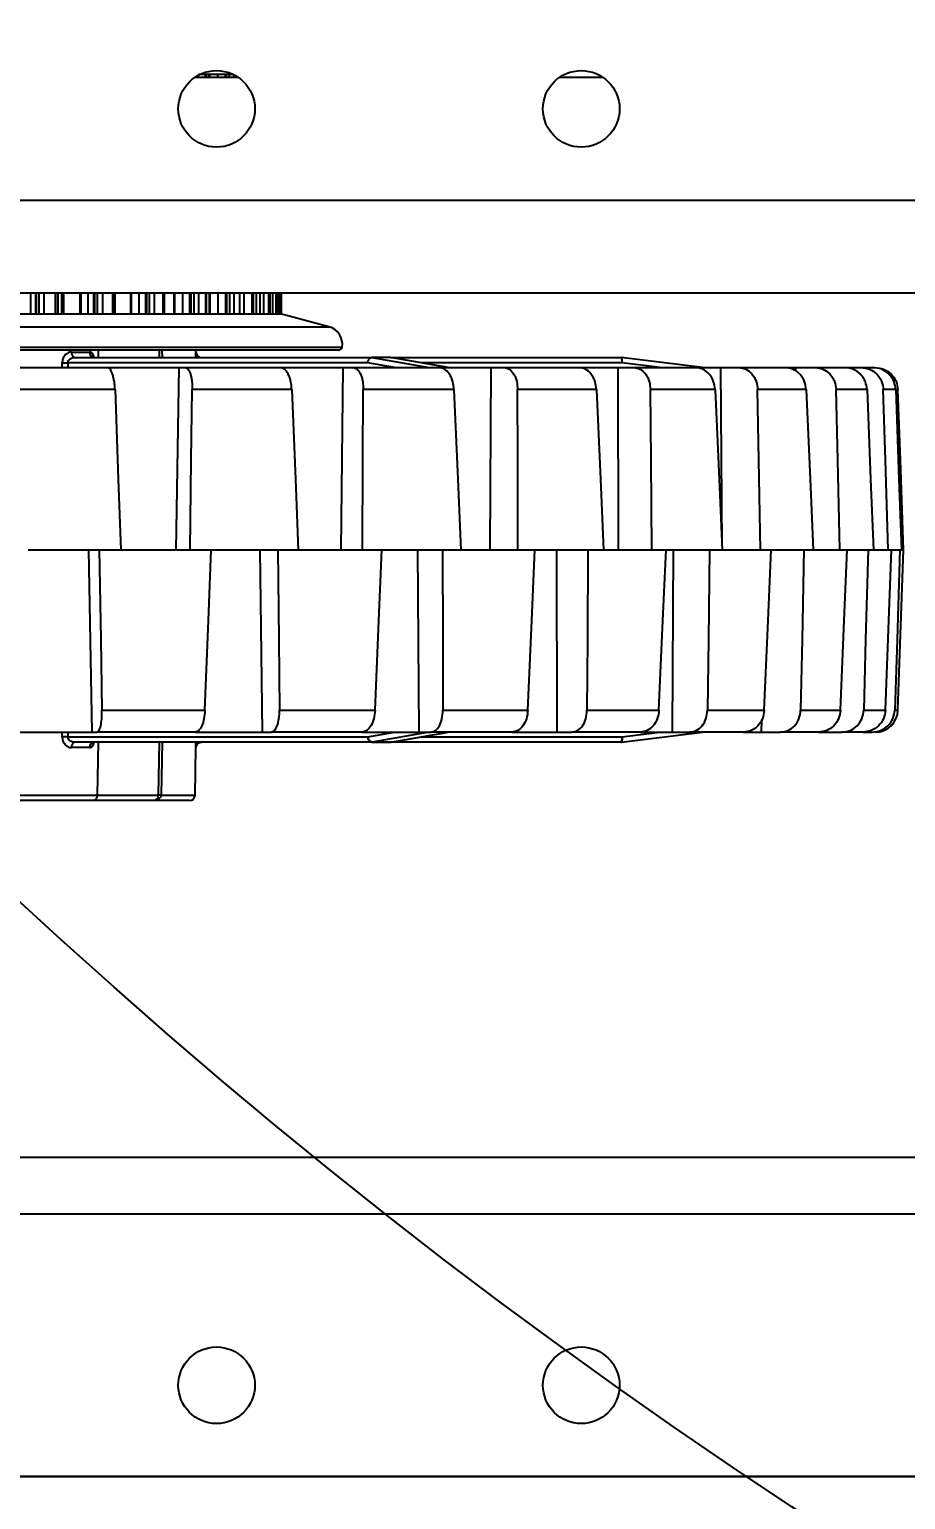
# Model space of a CAD drawing. Header units: inches. Extents: x 0 to 11, y 0 to 8.4.
# Drawn here: x 3.2184 to 3.4186, y 4.5907 to 4.9266 of the extents above; entities that cross this region are included whole.
import ezdxf

# ---------------------------------------------------------------- set-up
doc = ezdxf.new("R2010")
doc.units = ezdxf.units.IN
doc.header["$MEASUREMENT"] = 0
doc.header["$PDSIZE"] = -1
doc.layers.add('DIM', color=3, linetype='Continuous')
doc.layers.add('OBJ', color=50, linetype='Continuous')
doc.dimstyles.get("Standard").update_dxf_attribs({"dimtxt": 0.18, "dimasz": 0.18, "dimexe": 0.18, "dimexo": 0.0625, "dimgap": 0.09, "dimtad": 0, "dimtih": 1, "dimtoh": 1, "dimdec": 4, "dimzin": 0, "dimdsep": 46, "dimtxsty": 'Standard', "dimcen": 0.09, "dimadec": 0, "dimazin": 0, "dimtfac": 1, "dimtdec": 4, "dimtofl": 0, "dimtmove": 0, "dimatfit": 3, "dimfxl": 1, "dimtolj": 1, "dimtzin": 0, "dimarcsym": 0})

# ---------------------------------------------------------------- blocks, each defined once
blk = doc.blocks.new('*D1')
at = {"layer": 'Defpoints', "color": 0, "transparency": 16777216}
for p in [(4.136179561686825, 5.72097752809008), (2.244837081006795, 4.595977528090006), (4.136179561686827, 4.595977528090006)]:
    blk.add_point(p, dxfattribs=at)
at = {"layer": 'DIM', "color": 0, "lineweight": -2, "transparency": 16777216}
for p, q in [((4.086179561686826, 5.72097752809008), (2.119837081006794, 5.72097752809008)), ((2.244837081006794, 5.59097752809008), (2.244837081006794, 5.280977528090042)), ((2.244837081006795, 4.725977528090006), (2.244837081006794, 5.035977528090043)), ((4.086179561686827, 4.595977528090006), (2.119837081006795, 4.595977528090006))]:
    blk.add_line(p, q, dxfattribs=at)
at = {"layer": 'DIM', "color": 0, "transparency": 16777216}
for points in [[(2.223170414340128, 5.59097752809008), (2.266503747673461, 5.59097752809008), (2.244837081006794, 5.72097752809008)], [(2.223170414340128, 4.725977528090006), (2.266503747673461, 4.725977528090006), (2.244837081006795, 4.595977528090006)]]:
    blk.add_solid(points, dxfattribs=at)
at = {"layer": 'DIM', "color": 0, "transparency": 16777216, "insert": (2.244837081006795, 5.158477528090041), "char_height": 0.125, "attachment_point": 5}
blk.add_mtext('\\A1;13.50', dxfattribs=at)
blk = doc.blocks.new('*D2')
at = {"layer": 'Defpoints', "color": 0, "transparency": 16777216}
for p in [(4.136179561686824, 5.720977528090078), (2.789929775281043, 4.595977528089665), (2.789929775281043, 4.282515702229787)]:
    blk.add_point(p, dxfattribs=at)
at = {"layer": 'DIM', "color": 0, "lineweight": -2, "transparency": 16777216}
for p, q in [((4.136179561686824, 5.670977528090078), (4.136179561686824, 4.157515702229787)), ((2.789929775281043, 4.545977528089665), (2.789929775281043, 4.157515702229787)), ((2.919929775281043, 4.282515702229787), (3.1947213351506, 4.282515702229787)), ((4.006179561686824, 4.282515702229787), (3.731388001817267, 4.282515702229787))]:
    blk.add_line(p, q, dxfattribs=at)
at = {"layer": 'DIM', "color": 0, "transparency": 16777216}
for points in [[(2.919929775281043, 4.304182368896454), (2.919929775281043, 4.260849035563121), (2.789929775281043, 4.282515702229787)], [(4.006179561686824, 4.304182368896454), (4.006179561686824, 4.260849035563121), (4.136179561686824, 4.282515702229787)]]:
    blk.add_solid(points, dxfattribs=at)
at = {"layer": 'DIM', "color": 0, "transparency": 16777216, "insert": (3.463054668483934, 4.282515702229787), "char_height": 0.125, "attachment_point": 5}
blk.add_mtext('\\A1;16.15', dxfattribs=at)

msp = doc.modelspace()

# ---------------------------------------------------------------- linework, layer by layer
at = {"color": 7, "linetype": 'Continuous', "lineweight": 25}
for p, q in [((3.256222792145059, 4.915687993968572), (3.266136758417027, 4.915687993968575)), ((3.258666893934524, 4.916331694756655), (3.257019012579651, 4.916331694756655)), ((3.257019012579651, 4.915687993968572), (3.257019012579651, 4.916174966218297)), ((3.258872201262438, 4.916331694756655), (3.258666893934524, 4.916331694756655)), ((3.258666893934524, 4.915687993968573), (3.258666893934524, 4.916331694756655)), ((3.264641497047081, 4.916331694756656), (3.258872201262438, 4.916331694756655)), ((3.25887220897498, 4.915687993968573), (3.25887220897498, 4.916331694756655)), ((3.259451093989131, 4.915687993968573), (3.259451093989131, 4.916331694756656)), ((3.259635892325846, 4.915687993968573), (3.259635892325846, 4.916331694756656)), ((3.261445231270246, 4.915687993968574), (3.261445231270246, 4.916331694756656)), ((3.263197315012474, 4.915687993968574), (3.263197315012474, 4.916331694756656)), ((3.263475930239552, 4.915687993968574), (3.263475930239552, 4.916331694756656)), ((3.264143680880391, 4.915687993968575), (3.264143680880391, 4.916331694756656)), ((3.265036531167616, 4.916331694756656), (3.264641497047081, 4.916331694756656)), ((3.265126184845043, 4.915687993968575), (3.265126184845043, 4.916287032014668)), ((3.339556125478346, 4.915687993968598), (3.349470091750406, 4.915687993968601)), ((2.967013108614333, 4.887644194756397), (3.959096441947739, 4.887644194756473)), ((3.169611570162881, 4.86647539554335), (3.778790180731377, 4.866475395543534)), ((3.218668908036048, 4.866475395543365), (3.218668908036048, 4.861665028089988)), ((3.219802607442735, 4.866475395543365), (3.219802607442735, 4.861665028089988)), ((3.219976659018429, 4.866475395543365), (3.219976659018429, 4.861665028089988)), ((3.22052647238442, 4.866475395543365), (3.22052647238442, 4.861665028089988)), ((3.221737530951051, 4.866475395543366), (3.221737530951051, 4.861665028089988)), ((3.224293961592998, 4.866475395543366), (3.224293961592998, 4.861665028089988)), ((3.224906210619967, 4.866475395543366), (3.224906210619967, 4.861665028089988)), ((3.224907834305892, 4.861665028089988), (3.224907834305892, 4.866475395543366)), ((3.225765945440732, 4.866475395543366), (3.225765945440731, 4.861665028089988)), ((3.226217188258321, 4.866475395543366), (3.226217188258321, 4.861665028089988)), ((3.229967459489458, 4.866475395543367), (3.229967459489458, 4.861665028089988)), ((3.230151009829757, 4.866475395543367), (3.230151009829757, 4.861665028089988)), ((3.231745334689037, 4.866475395543368), (3.231745334689037, 4.861665028089988)), ((3.23308211515051, 4.866475395543368), (3.23308211515051, 4.861665028089988)), ((3.233289891954656, 4.866475395543368), (3.233289891954656, 4.861665028089988)), ((3.233890044897415, 4.866475395543368), (3.233890044897415, 4.861665028089988)), ((3.235082767140801, 4.866475395543369), (3.235082767140801, 4.861665028089988)), ((3.237385444369386, 4.86647539554337), (3.237385444369386, 4.861665028089988)), ((3.237843230877507, 4.861665028089988), (3.237843230877507, 4.86647539554337)), ((3.237912825018644, 4.86647539554337), (3.237912825018644, 4.861665028089988)), ((3.241508734383769, 4.866475395543371), (3.241508734383769, 4.861665028089988)), ((3.24169690618215, 4.866475395543372), (3.24169690618215, 4.861665028089988)), ((3.243401520683212, 4.866475395543372), (3.243401520683212, 4.861665028089988)), ((3.244911520732927, 4.866475395543372), (3.244911520732927, 4.861665028089988)), ((3.245148381375061, 4.866475395543373), (3.245148381375061, 4.861665028089988)), ((3.245785467469569, 4.866475395543373), (3.245785467469569, 4.861665028089988)), ((3.246933209945707, 4.866475395543373), (3.246933209945707, 4.861665028089988)), ((3.248930695756703, 4.866475395543373), (3.248930695756703, 4.861665028089988)), ((3.249251515722007, 4.861665028089988), (3.249251515722007, 4.866475395543373)), ((3.251411670403617, 4.866475395543374), (3.251411670403617, 4.861665028089988)), ((3.251600260213052, 4.866475395543374), (3.251600260213052, 4.861665028089988)), ((3.253377086084732, 4.866475395543374), (3.253377086084732, 4.861665028089988)), ((3.255026574816778, 4.866475395543375), (3.255026574816778, 4.861665028089988)), ((3.255287228221555, 4.866475395543375), (3.255287228221555, 4.861665028089988)), ((3.255947016017214, 4.866475395543375), (3.255947016017214, 4.861665028089988)), ((3.257024140055774, 4.866475395543375), (3.257024140055774, 4.861665028089988)), ((3.25867181391691, 4.866475395543376), (3.25867181391691, 4.861665028089988)), ((3.258877070588456, 4.861665028089988), (3.258877070588456, 4.866475395543376)), ((3.259455052322431, 4.866475395543376), (3.259455052322431, 4.861665028089988)), ((3.25963984735821, 4.866475395543376), (3.25963984735821, 4.861665028089988)), ((3.261449193246652, 4.866475395543377), (3.261449193246652, 4.861665028089988)), ((3.263201323808452, 4.866475395543377), (3.263201323808452, 4.861665028089988)), ((3.263479947409527, 4.866475395543378), (3.263479947409527, 4.861665028089988)), ((3.264147698337249, 4.866475395543378), (3.264147698337249, 4.861665028089988)), ((3.265130142767104, 4.866475395543379), (3.265130142767104, 4.861665028089988)), ((3.26639119836702, 4.866475395543379), (3.26639119836702, 4.861665028089988)), ((3.266504876486888, 4.861665028089988), (3.266504876486888, 4.866475395543379)), ((3.267437524633731, 4.866475395543379), (3.267437524633731, 4.861665028089989)), ((3.269253157323844, 4.86647539554338), (3.269253157323844, 4.861665028089989)), ((3.269543527130379, 4.86647539554338), (3.269543527130379, 4.861665028089989)), ((3.270204324737864, 4.86647539554338), (3.270204324737864, 4.861665028089989)), ((3.271070143373891, 4.86647539554338), (3.271070143373891, 4.861665028089989)), ((3.271916410814317, 4.86647539554338), (3.271916410814317, 4.861665028089989)), ((3.271964540838103, 4.861665028089989), (3.271964540838103, 4.866475395543381)), ((3.273046887402571, 4.866475395543381), (3.273046887402571, 4.861665028089989)), ((3.273342517032912, 4.866475395543381), (3.273342517032912, 4.861665028089989)), ((3.273981600193544, 4.866475395543381), (3.273981600193544, 4.861665028089989)), ((3.274711452078136, 4.866475395543381), (3.274711452078135, 4.861665028089989)), ((3.275124027142868, 4.866475395543381), (3.275124027142868, 4.861665028089989)), ((3.275134103762318, 4.861665028089989), (3.275134103762318, 4.866475395543381)), ((3.275395146612367, 4.866475395543381), (3.275395146612367, 4.861665028089989)), ((3.275972728060466, 4.866475395543381), (3.275972728060466, 4.861665028089989)), ((3.275973410519901, 4.861665028089989), (3.275973410519902, 4.866475395543381)), ((3.210507289525759, 4.861665028089988), (3.221036821964797, 4.861665028089988)), ((3.221036821964797, 4.861665028089988), (3.221737530951051, 4.861665028089988)), ((3.221737530951051, 4.861665028089988), (3.224293961592998, 4.861665028089988)), ((3.224293961592998, 4.861665028089988), (3.224778514344643, 4.861665028089988)), ((3.224778514344643, 4.861665028089988), (3.234414836849782, 4.861665028089988)), ((3.234414836849782, 4.861665028089988), (3.235082767140801, 4.861665028089988)), ((3.235082767140801, 4.861665028089988), (3.237385444369386, 4.861665028089988)), ((3.237385444369386, 4.861665028089988), (3.237785125758883, 4.861665028089988)), ((3.237785125758883, 4.861665028089988), (3.246312978808901, 4.861665028089988)), ((3.246312978808901, 4.861665028089988), (3.246933209945707, 4.861665028089988)), ((3.246933209945707, 4.861665028089988), (3.248930695756703, 4.861665028089988)), ((3.248930695756703, 4.861665028089988), (3.249236577562264, 4.861665028089988)), ((3.249236577562264, 4.861665028089988), (3.256465463011878, 4.861665028089988)), ((3.256465463011878, 4.861665028089988), (3.257024140055774, 4.861665028089988)), ((3.257024140055774, 4.861665028089988), (3.25867181391691, 4.861665028089988)), ((3.25867181391691, 4.861665028089988), (3.258877063244453, 4.861665028089988)), ((3.258877063244453, 4.861665028089988), (3.264645499738091, 4.861665028089988)), ((3.264645499738091, 4.861665028089988), (3.265130142767104, 4.861665028089988)), ((3.265130142767104, 4.861665028089988), (3.26639119836702, 4.861665028089988)), ((3.26639119836702, 4.861665028089988), (3.266504876486888, 4.861665028089988)), ((3.266491230285733, 4.861665028089988), (3.270670360484182, 4.861665028089989)), ((3.270670360484182, 4.861665028089989), (3.271070143373891, 4.861665028089989)), ((3.271070143373891, 4.861665028089989), (3.271916410814317, 4.861665028089989)), ((3.271908990776433, 4.861665028089989), (3.274405459816864, 4.861665028089989)), ((3.271916410814317, 4.861665028089989), (3.271964540838103, 4.861665028089989)), ((3.274405459816864, 4.861665028089989), (3.274711452078135, 4.861665028089989)), ((3.274711452078135, 4.861665028089989), (3.275124027142868, 4.861665028089989)), ((3.275124027142868, 4.861665028089989), (3.275134103762318, 4.861665028089989)), ((3.275134103762318, 4.861665028089989), (3.275767361789113, 4.861665028089989)), ((3.275767361789113, 4.861665028089989), (3.275972728060466, 4.861665028089989)), ((3.286840623114473, 4.858699393198189), (3.275772723021577, 4.861665028089989)), ((3.134347198675415, 4.858699393198189), (3.286840623114473, 4.858699393198189)), ((3.28905634815231, 4.853331694756656), (3.047277139554158, 4.853331694756656)), ((3.133481074018766, 4.854037609548657), (3.289879882583752, 4.854037609548657)), ((3.228045778354868, 4.852893212581946), (3.232189944551004, 4.852893212581946)), ((3.228671282523467, 4.851665028089992), (3.296679318181734, 4.851665028089992)), ((3.234213730070854, 4.851665028089992), (3.234184638295973, 4.853331694756656)), ((3.248128614957441, 4.851665028089992), (3.248099523182561, 4.853331694756656)), ((3.248695931495636, 4.853331694756656), (3.248724593567199, 4.851665028089992)), ((3.256456277156327, 4.852892480903177), (3.256448610649997, 4.853331694756656)), ((3.29667920495831, 4.851665028089992), (3.309788704843807, 4.849373361423325)), ((3.296679318181734, 4.851665028089992), (3.29667920495831, 4.851665028089992)), ((3.300945883018857, 4.851665028089992), (3.296679318181734, 4.851665028089992)), ((3.300945996242281, 4.851665028089992), (3.300945883018857, 4.851665028089992)), ((3.314055496127776, 4.849373361423325), (3.300945996242281, 4.851665028089992)), ((3.300945996242281, 4.851665028089992), (3.30105475748702, 4.851632685332875)), ((3.300945996242276, 4.851665028089993), (3.353640389557905, 4.851665028089993)), ((3.314109392501764, 4.849373896935333), (3.301009728640818, 4.851663844170306)), ((3.353640389557905, 4.851665028089993), (3.353640425809192, 4.851665028089993)), ((3.372185599480955, 4.849373554303028), (3.353644569467597, 4.851665028089993)), ((3.213214036979421, 4.849373361423325), (3.236205052690011, 4.849373361423325)), ((3.225885693634537, 4.849373361423324), (3.225889852615871, 4.85043653176356)), ((3.227200619967568, 4.8504366876808), (3.22719543807138, 4.849373361423324)), ((3.295722077102572, 4.850436687680799), (3.227200619967568, 4.8504366876808)), ((3.236205052690011, 4.849373361423325), (3.252554497215249, 4.849373361423325)), ((3.252554497215249, 4.849373361423325), (3.251864617461473, 4.807706694756658)), ((3.252554497215249, 4.849373361423325), (3.254085842905523, 4.849373361423325)), ((3.254085842905523, 4.849373361423325), (3.275773338163455, 4.849373361423325)), ((3.275773338163455, 4.849373361423325), (3.290041559628233, 4.849373361423325)), ((3.290041559628233, 4.849373361423325), (3.289601831504641, 4.807706694756658)), ((3.290041559628233, 4.849373361423325), (3.292347040484083, 4.849373361423325)), ((3.292347040484083, 4.849373361423325), (3.312072051720346, 4.849373361423325)), ((3.301804844571925, 4.849373361423325), (3.295722077102572, 4.850436687680799)), ((3.353860691807054, 4.8504366876808), (3.308029688433687, 4.8504366876808)), ((3.312072051720346, 4.849373361423325), (3.323825517435526, 4.849373361423325)), ((3.323825517435526, 4.849373361423325), (3.323649301858642, 4.807706694756659)), ((3.323825517435526, 4.849373361423325), (3.326835082587777, 4.849373361423325)), ((3.326835082587777, 4.849373361423325), (3.343998275317295, 4.849373361423325)), ((3.343998275317295, 4.849373361423325), (3.352879862174661, 4.849373361423325)), ((3.352879862174661, 4.849373361423325), (3.352972513365618, 4.807706694756659)), ((3.352879862174661, 4.849373361423325), (3.356502067509076, 4.849373361423325)), ((3.362464396621831, 4.849373361423325), (3.353860691807054, 4.8504366876808)), ((3.356502067509076, 4.849373361423325), (3.370581946805757, 4.849373361423325)), ((3.370581946805756, 4.849373361423325), (3.376321792282948, 4.849373361423325)), ((3.376321792282948, 4.849373361423325), (3.376671985044737, 4.808695214764731)), ((3.376321792282948, 4.849373361423325), (3.380446578923364, 4.849373361423325)), ((3.380446578923364, 4.849373361423325), (3.391015334779541, 4.849373361423325)), ((3.39101533477954, 4.849373361423325), (3.393439036576235, 4.849373361423325)), ((3.393439036576235, 4.849373361423325), (3.393450905310286, 4.848567747296896)), ((3.393439036576235, 4.849373361423325), (3.397941074967826, 4.849373361423325)), ((3.397941074967826, 4.849373361423325), (3.404677581084858, 4.849373361423325)), ((3.404677581084858, 4.849373361423326), (3.408453994232794, 4.849373361423326)), ((3.408453994232794, 4.849373361423326), (3.411153565281151, 4.849373361423326)), ((3.411153565281151, 4.849373361423326), (3.411665906986194, 4.849373361423326)), ((3.237979354364608, 4.844346796301982), (3.213849324068818, 4.844346796301982)), ((3.278372345288671, 4.844346796301982), (3.255610414097757, 4.844346796301982)), ((3.315416794779845, 4.844346796301982), (3.294714572454948, 4.844346796301982)), ((3.347987125985735, 4.844346796301982), (3.329973639076368, 4.844346796301982)), ((3.375093705874031, 4.844346796301982), (3.360316285064673, 4.844346796301982)), ((3.395912914731423, 4.844346796301983), (3.384820564475628, 4.844346796301983)), ((3.409812171431803, 4.844346796301983), (3.402741927179094, 4.844346796301983)), ((3.416369154093696, 4.844346796301984), (3.413535841637975, 4.844346796301984)), ((3.21814640959238, 4.807706694756694), (3.234356477083274, 4.807706694756658)), ((3.232774779498259, 4.766040028089992), (3.231967231790167, 4.807706694756658)), ((3.234356477083274, 4.807706694756658), (3.239305293345382, 4.807706694756658)), ((3.239305293345382, 4.807706694756658), (3.255115994640548, 4.807706694756658)), ((3.255115994640548, 4.807706694756658), (3.259922769782108, 4.8077066947567)), ((3.259922769782108, 4.8077066947567), (3.275213775897926, 4.807706694756658)), ((3.271691973174424, 4.766040028089992), (3.27112501177645, 4.807706694756658)), ((3.275213775897926, 4.807706694756658), (3.279841927457722, 4.807706694756612)), ((3.279841927457722, 4.807706694756612), (3.294496864604689, 4.807706694756658)), ((3.294496864604689, 4.807706694756658), (3.298911169554774, 4.807706694756658)), ((3.298911169554774, 4.807706694756658), (3.312818504812312, 4.807706694756658)), ((3.307463605143958, 4.766040028089992), (3.307154456891284, 4.807706694756658)), ((3.312818504812312, 4.807706694756658), (3.316985367626609, 4.807706694756623)), ((3.316985367626609, 4.807706694756623), (3.330039257775924, 4.807706694756658)), ((3.330039257775924, 4.807706694756658), (3.333926966112374, 4.807706694756687)), ((3.333926966112374, 4.807706694756687), (3.34602806316728, 4.807706694756659)), ((3.339002772470786, 4.766040028089992), (3.338960830676633, 4.807706694756659)), ((3.34602806316728, 4.807706694756659), (3.349607029218, 4.807706694756612)), ((3.349607029218, 4.807706694756612), (3.360663236523063, 4.807706694756659)), ((3.360663236523063, 4.807706694756659), (3.363906222195349, 4.807706694756694)), ((3.363906222195349, 4.807706694756694), (3.373833395337061, 4.807706694756659)), ((3.365351173515272, 4.766040028089992), (3.365577712559832, 4.807706694756659)), ((3.373833395337061, 4.807706694756659), (3.376715719551794, 4.807706694756659)), ((3.376715719551794, 4.807706694756659), (3.385438306748354, 4.807706694756659)), ((3.385438306748354, 4.807706694756659), (3.387938033277854, 4.807706694756685)), ((3.387938033277854, 4.807706694756685), (3.395389650373852, 4.807706694756659)), ((3.395389650373852, 4.807706694756659), (3.397487754789864, 4.807706694756659)), ((3.397487754789864, 4.807706694756659), (3.403611690479793, 4.807706694756659)), ((3.403611690479793, 4.807706694756659), (3.405292204940832, 4.807706694756701)), ((3.405292204940832, 4.807706694756701), (3.410041852376354, 4.807706694756659)), ((3.410041852376354, 4.807706694756659), (3.411291987152655, 4.807706694756659)), ((3.411291987152655, 4.807706694756659), (3.414631198648876, 4.807706694756659)), ((3.414631198648876, 4.807706694756659), (3.415441439459935, 4.807706694756701)), ((3.415441439459935, 4.807706694756701), (3.417344801601093, 4.807706694756659)), ((3.416887243313025, 4.771066593211335), (3.418166743853244, 4.807706694756659)), ((3.417344801601093, 4.807706694756659), (3.417708982025103, 4.807706694756659)), ((3.417708982025103, 4.807706694756659), (3.418166743853244, 4.807706694756659)), ((3.234984129408037, 4.771066593211335), (3.258519669988874, 4.771066593211335)), ((3.275571199656972, 4.771066593211335), (3.297386289417572, 4.771066593211335)), ((3.312894839865586, 4.771066593211335), (3.332326638342543, 4.771066593211335)), ((3.345820990112817, 4.771066593211335), (3.362279071942372, 4.771066593211335)), ((3.373349205984836, 4.771066593211335), (3.38633350067879, 4.771066593211335)), ((3.394643056572322, 4.771066593211335), (3.40375904290677, 4.771066593211335)), ((3.409055539000383, 4.771066593211335), (3.414026232343463, 4.771066593211335)), ((3.41614873728351, 4.771066593211335), (3.416887243313025, 4.771066593211335)), ((3.385708225444613, 4.766040028089992), (3.38574135358549, 4.768867800434117)), ((3.215567629842712, 4.766040028089992), (3.232774779498259, 4.766040028089992)), ((3.225889852615871, 4.764976857749758), (3.225885673697243, 4.766040028089991)), ((3.227195453780634, 4.766040028089991), (3.227200619967567, 4.764976701832518)), ((3.227200619967567, 4.764976701832518), (3.295722077102572, 4.764976701832518)), ((3.232774779498259, 4.766040028089992), (3.233900075113346, 4.766040028089992)), ((3.256324662924396, 4.766040028089992), (3.233900075113346, 4.766040028089992)), ((3.256324662924396, 4.766040028089992), (3.271691973174424, 4.766040028089992)), ((3.271691973174424, 4.766040028089992), (3.27361771447453, 4.766040028089992)), ((3.294403062245163, 4.766040028089992), (3.27361771447453, 4.766040028089992)), ((3.294403062245163, 4.766040028089992), (3.307463605143958, 4.766040028089992)), ((3.295722077102572, 4.764976701832518), (3.301804844571921, 4.766040028089991)), ((3.309788704843807, 4.766040028089992), (3.296730311147129, 4.763757295276668)), ((3.300997102431099, 4.763757295276668), (3.314055496127776, 4.766040028089992)), ((3.30110977011814, 4.763767033555443), (3.314110356327082, 4.766039661063919)), ((3.307463605143958, 4.766040028089992), (3.310131279454151, 4.766040028089992)), ((3.308029688433704, 4.764976701832519), (3.353860691807054, 4.764976701832519)), ((3.328645834910249, 4.766040028089992), (3.310131279454151, 4.766040028089992)), ((3.328645834910249, 4.766040028089992), (3.339002772470786, 4.766040028089992)), ((3.339002772470786, 4.766040028089992), (3.34233132385706, 4.766040028089992)), ((3.358012531599908, 4.766040028089992), (3.34233132385706, 4.766040028089992)), ((3.353720939044074, 4.763757799889392), (3.372187160130848, 4.766040028089991)), ((3.353860691807054, 4.764976701832519), (3.362464396621805, 4.766040028089991)), ((3.358012531599908, 4.766040028089992), (3.365351173515272, 4.766040028089992)), ((3.365351173515272, 4.766040028089992), (3.369239465628084, 4.766040028089992)), ((3.381610860095488, 4.766040028089992), (3.369239465628084, 4.766040028089992)), ((3.381610860095489, 4.766040028089992), (3.385708225444613, 4.766040028089992)), ((3.385708225444613, 4.766040028089992), (3.390038114495685, 4.766040028089992)), ((3.398723797126982, 4.766040028089992), (3.390038114495685, 4.766040028089992)), ((3.398723797126982, 4.766040028089992), (3.399455389537101, 4.766040028089992)), ((3.399455389537101, 4.766040028089992), (3.404095314038647, 4.766040028089992)), ((3.408831374762251, 4.766040028089992), (3.404095314038647, 4.766040028089992)), ((3.408831374762252, 4.766040028089992), (3.410983943362142, 4.766040028089992)), ((3.232189944551004, 4.762520176931372), (3.228045778354868, 4.762520176931372)), ((3.296627730879998, 4.763748361423326), (3.228671282523467, 4.763748361423326)), ((3.234002433911861, 4.751643212581945), (3.234213730070854, 4.763748361423326)), ((3.247917318798449, 4.751643212581946), (3.248128614957441, 4.763748361423326)), ((3.248724584709355, 4.763748361423326), (3.248516418381778, 4.751643212581946)), ((3.256266406265885, 4.751643212581946), (3.256456276981215, 4.76252089857803)), ((3.300894522163969, 4.763748361423326), (3.296627730879998, 4.763748361423326)), ((3.296730311147129, 4.763757295276668), (3.300997102431099, 4.763757295276668)), ((3.353567618854522, 4.763748361423326), (3.300894522163969, 4.763748361423326)), ((3.30110977011814, 4.763767033555443), (3.300997102431099, 4.763757295276668)), ((3.232752624292916, 4.750415028089993), (3.21374292274488, 4.750415028089993)), ((3.214282739104988, 4.751643212581945), (3.234002433911861, 4.751643212581945)), ((3.246667509179503, 4.750415028089993), (3.232752624292916, 4.750415028089993)), ((3.234002433911861, 4.751643212581945), (3.247917318798448, 4.751643212581946)), ((3.255016596646939, 4.750415028089993), (3.246667509179503, 4.750415028089993)), ((3.248516418381778, 4.751643212581946), (3.256266406265884, 4.751643212581946)), ((2.967013108614367, 4.668894194756669), (5.305346441947762, 4.668894194756674)), ((2.967013108614369, 4.655977528090003), (5.305346441947762, 4.655977528090007)), ((2.967013108614378, 4.595977528090002), (5.305346441947762, 4.595977528090007))]:
    msp.add_line(p, q, dxfattribs=at)
at = {"color": 7, "linetype": 'Continuous', "lineweight": 25, "flags": 128}
for points in [[(3.237979354364608, 4.844346796301982), (3.238722037557157, 4.823828357316689), (3.239305293345382, 4.807706694756658)], [(3.255115994640548, 4.807706694756658), (3.255393027887739, 4.82822516937888), (3.255610414097757, 4.844346796301982)], [(3.278372345288671, 4.844346796301982), (3.279195548474918, 4.823828357316663), (3.279841927457722, 4.807706694756612)], [(3.294496864604689, 4.807706694756658), (3.294619019147393, 4.828225169378912), (3.294714572454948, 4.844346796301982)], [(3.315416794779845, 4.844346796301982), (3.316295505347533, 4.823828357316668), (3.316985367626609, 4.807706694756623)], [(3.330039257775924, 4.807706694756658), (3.330002822010173, 4.828225169378966), (3.329973639076368, 4.844346796301982)], [(3.347987125985735, 4.844346796301982), (3.348894644758916, 4.823828357316663), (3.349607029218, 4.807706694756612)], [(3.360663236523063, 4.807706694756659), (3.360469317531161, 4.828225169378961), (3.360316285064673, 4.844346796301982)], [(3.375093705874031, 4.844346796301982), (3.376002458354008, 4.823828357316689), (3.376715719551794, 4.807706694756659)], [(3.385438306748354, 4.807706694756659), (3.385092796660744, 4.828225169378926), (3.384820564475628, 4.844346796301983)], [(3.395912914731423, 4.844346796301983), (3.396795288933943, 4.82382835731669), (3.397487754789864, 4.807706694756659)], [(3.403611690479793, 4.807706694756659), (3.40312508744565, 4.828225169378914), (3.402741927179094, 4.844346796301983)], [(3.409812171431803, 4.844346796301983), (3.410641356863225, 4.82382835731669), (3.411291987152655, 4.807706694756659)], [(3.414631198648876, 4.807706694756659), (3.414018287855159, 4.828225169378929), (3.413535841637975, 4.844346796301984)], [(3.416369154093696, 4.844346796301984), (3.417119956374274, 4.82382835731669), (3.417708982025103, 4.807706694756659)], [(3.418162009076025, 4.807706694756659), (3.417441413507055, 4.828225169378895), (3.416874340223421, 4.844346796301984)], [(3.234356477083274, 4.807706694756658), (3.234708078877602, 4.787188219998048), (3.234984129408037, 4.771066593211335)], [(3.258519669988874, 4.771066593211335), (3.259305603900751, 4.791585032331088), (3.259922769782108, 4.8077066947567)], [(3.275213775897926, 4.807706694756658), (3.275414132208915, 4.787188219998048), (3.275571199656972, 4.771066593211335)], [(3.297386289417572, 4.771066593211335), (3.298240496819294, 4.791585032331041), (3.298911169554774, 4.807706694756658)], [(3.312818504812312, 4.807706694756658), (3.312861527914837, 4.787188219998049), (3.312894839865586, 4.771066593211335)], [(3.332326638342543, 4.771066593211335), (3.333223164574458, 4.791585032331009), (3.333926966112374, 4.807706694756687)], [(3.34602806316728, 4.807706694756659), (3.345912445826142, 4.78718821999805), (3.345820990112817, 4.771066593211335)], [(3.362279071942372, 4.771066593211335), (3.363190676508592, 4.791585032331065), (3.363906222195349, 4.807706694756694)], [(3.373833395337061, 4.807706694756659), (3.373562650526666, 4.787188219998049), (3.373349205984836, 4.771066593211335)], [(3.38633350067879, 4.771066593211335), (3.387232484935864, 4.791585032331104), (3.387938033277854, 4.807706694756685)], [(3.395389650373852, 4.807706694756659), (3.394972004538261, 4.787188219998049), (3.394643056572322, 4.771066593211335)], [(3.40375904290677, 4.771066593211335), (3.404618091672954, 4.791585032331131), (3.405292204940832, 4.807706694756701)], [(3.410041852376354, 4.807706694756659), (3.409489995472941, 4.787188219998049), (3.409055539000383, 4.771066593211335)], [(3.414026232343463, 4.771066593211335), (3.414819243856695, 4.791585032331124), (3.415441439459935, 4.807706694756701)], [(3.417344801601093, 4.807706694756659), (3.416675501522615, 4.78718821999805), (3.41614873728351, 4.771066593211335)], [(3.257303814390042, 4.763681868426262), (3.257464884314562, 4.763724872132111), (3.257706071924927, 4.763748361423326)]]:
    msp.add_lwpolyline(points, dxfattribs=at)
at = {"color": 7, "linetype": 'Continuous', "lineweight": 25}
for centre in [(3.261179775281045, 4.908477528089758), (3.344513108614378, 4.908477528089815), (3.261179775281153, 4.616810861423336), (3.344513108614487, 4.616810861423336)]:
    msp.add_circle(centre, 0.008750000000000036, dxfattribs=at)
for centre, radius, start, end in [((3.285762210426546, 4.854674702255318), 0.004166666666667549, 351.2048461803316, 75.00000000000456), ((3.229128331164472, 4.852671173456508), 0.001105089118038025, 168.408992211104, 245.5697408511196), ((3.233345351787265, 4.852817756763399), 0.001157868499510285, 176.2635084421706, 264.5993876053813), ((3.257706072018538, 4.852915027990197), 0.001249999900204028, 180.9999955048333, 269.999995709193), ((3.28905634815231, 4.85416502808999), 0.0008333333333335935, 270.0000000000008, 351.2048461802731), ((3.226539109940038, 4.90193971334337), 0.05150727373794774, 269.2777585188717, 270.7358722749585), ((3.411682082755634, 4.771248361423326), 0.005208333333333925, 270.0000000000008, 358.0000000000199), ((3.226539109940038, 4.713473676178399), 0.05150727372949741, 89.26412772492256, 90.72224148124765), ((3.29682777807582, 4.764843894836702), 0.001113648212129511, 173.1509496506218, 259.6516566224361), ((3.296943823605267, 4.764960351501617), 0.001221855904011531, 179.2332705421307, 259.9362167751074), ((3.3523375017674, 4.764690991004017), 0.001549754359382261, 322.5373224481074, 10.62375038613658), ((3.352438302996816, 4.76452232268601), 0.001493201371641348, 329.2026941746018, 17.71597338893783), ((3.229128331164469, 4.762742216056809), 0.00110508911803733, 114.4302591487574, 191.5910077888702), ((3.233345351787263, 4.762595632749921), 0.00115786849950758, 95.40061239450071, 183.7364915579704), ((3.257706072081838, 4.762498361496354), 0.001249999963961949, 111.708396430039, 179.0000033190001), ((3.296627568907991, 4.764343611580003), 0.000595250178714169, 270.0155906085248, 279.9392242298025), ((3.300894522163969, 4.764998361423325), 0.00124999999999999, 270.0000000000008, 279.9156612109775), ((3.30089436019196, 4.764343611580013), 0.0005952501787239566, 270.0155906086528, 279.9392242297665), ((3.353567618854522, 4.764998361423326), 0.001250000000000639, 270.0000000000008, 277.0454215554412), ((3.232752624292916, 4.751665028089993), 0.001249999999999795, 270.0000000000008, 358.9999999999761), ((3.246667509179503, 4.751665028089993), 0.001249999999999779, 269.9999999999804, 359.0000000000168), ((3.247792698085863, 4.703742459015285), 0.04790622050757809, 89.13439850871366, 89.85084287564605), ((3.255016596646939, 4.751665028089993), 0.001249999999999779, 270.0000000000416, 359.0000000000168)]:
    msp.add_arc(centre, radius, start, end, dxfattribs=at)
for points, knots in [([(3.228045778354868, 4.852893212581946), (3.227909491726549, 4.852883374160666), (3.227633908669679, 4.852863480043069), (3.227097919795136, 4.8526554665039), (3.226500051253912, 4.852193064257231), (3.225993669285145, 4.851383042478064), (3.225924465544125, 4.850752102545041), (3.225889852615871, 4.85043653176356)], [0, 0, 0, 0, 0.1241815449145801, 0.2511055572842861, 0.500365049406071, 0.7501026903482106, 1, 1, 1, 1]), ([(3.227200619967568, 4.8504366876808), (3.227207603268343, 4.850522699951243), (3.227222046094637, 4.850700590081032), (3.227371240283415, 4.851027549939796), (3.227603946941595, 4.851273767855206), (3.227897361970839, 4.851466449184901), (3.228217374448701, 4.851619746794433), (3.22849990557372, 4.851647931742196), (3.228671282523467, 4.851665028089992)], [0, 0, 0, 0, 0.1211369466749776, 0.2505348022480238, 0.499525252284692, 0.5873644681221971, 0.7497046783561501, 1, 1, 1, 1]), ([(3.23317809694002, 4.851606018076163), (3.233132800932778, 4.85179702551232), (3.233021869983943, 4.852264807054627), (3.232744404278098, 4.852655813784637), (3.232444862125551, 4.852864492099646), (3.232274520326547, 4.852883683787908), (3.232189944551004, 4.852893212581946)], [0, 0, 0, 0, 0.2560559015122405, 0.6270867089591499, 0.8148462034320629, 0.9999999999999999, 0.9999999999999999, 0.9999999999999999, 0.9999999999999999]), ([(3.256456262497661, 4.852893212581947), (3.256454729523677, 4.852883513407902), (3.256451629720992, 4.852863900859957), (3.256420306383327, 4.852653044801854), (3.25636104302831, 4.852280075858587), (3.256326399513727, 4.851834758644781), (3.25631319530161, 4.851665028089992)], [0, 0, 0, 0, 0.189914590247866, 0.3840233188823042, 0.7652233945109677, 1, 1, 1, 1]), ([(3.257269556574224, 4.851743723565049), (3.257130231368078, 4.851770197939596), (3.256946066169808, 4.851805192744715), (3.256728885660981, 4.85179748938071), (3.256638729204284, 4.851832858468053), (3.256585194715787, 4.851875607902611), (3.256539701800517, 4.851939012543347), (3.256488275016301, 4.852053394119039), (3.256447340057732, 4.852236698186048), (3.256424969673183, 4.852473237239067), (3.256427134189983, 4.852628164670472), (3.256428290094115, 4.852710899652324)], [0, 0, 0, 0, 0.380011411051723, 0.5023131046914715, 0.5476048156386001, 0.5861587223609537, 0.6222931715294908, 0.6603424798217523, 0.7518195265705829, 0.8674656464698332, 1, 1, 1, 1]), ([(3.295722077102572, 4.850436687680799), (3.295747137096241, 4.850611577992623), (3.295799225089843, 4.85097509306625), (3.296061342507246, 4.851385855395849), (3.29637359100442, 4.851624885345443), (3.296579965638125, 4.851651992891079), (3.29667920495831, 4.851665028089992)], [0, 0, 0, 0, 0.2706993823547479, 0.5626572728984006, 0.7896951086164917, 1, 1, 1, 1]), ([(3.353860691807054, 4.8504366876808), (3.353865129982347, 4.850611577992624), (3.353874354870804, 4.850975093066251), (3.353819350816047, 4.85138585539585), (3.353735930829101, 4.851624885345444), (3.353671438310844, 4.85165199289108), (3.353640425809192, 4.851665028089993)], [0, 0, 0, 0, 0.2706993823547478, 0.5626572728984385, 0.7896951086164719, 1, 1, 1, 1]), ([(3.237979354364608, 4.844346796301982), (3.23793863580887, 4.844947220105273), (3.237874202977309, 4.845897327619703), (3.237642015956569, 4.847082471665395), (3.23733363825108, 4.848156081672284), (3.236843083275532, 4.849150336913913), (3.236417717144417, 4.849299024257224), (3.236205052690011, 4.849373361423325)], [0, 0, 0, 0, 0.2258044893903693, 0.3573118537041039, 0.5009271414551695, 0.7504854067883108, 1, 1, 1, 1]), ([(3.254085842905523, 4.849373361423325), (3.254295059965657, 4.849298862676366), (3.254713353508961, 4.849149915239588), (3.255150431844995, 4.848163780931057), (3.255402142236386, 4.84711232349107), (3.255580561053983, 4.845935707769863), (3.25559871785868, 4.844969322049852), (3.255610414097757, 4.844346796301982)], [0, 0, 0, 0, 0.2498545218885814, 0.4995411617206807, 0.6366718535783353, 0.7659515021905962, 1, 1, 1, 1]), ([(3.278372345288671, 4.844346796301982), (3.278319821481456, 4.844947220105199), (3.278236708081135, 4.845897327619573), (3.277903975667579, 4.847082471665289), (3.277454864299608, 4.848156081672253), (3.276730732106301, 4.849150336913913), (3.276092450859816, 4.849299024257224), (3.275773338163454, 4.849373361423325)], [0, 0, 0, 0, 0.2258044893628374, 0.3573118536834678, 0.5009271414552667, 0.7504854067883888, 1, 1, 1, 1]), ([(3.292347040484083, 4.849373361423325), (3.292663113308214, 4.849298862676362), (3.293295046581068, 4.849149915239575), (3.293966995722471, 4.848163780929725), (3.294361634292939, 4.847112323486644), (3.294646799060256, 4.845935707764349), (3.294688019255477, 4.844969322046712), (3.294714572454948, 4.844346796301982)], [0, 0, 0, 0, 0.2498545218854727, 0.4995411617143798, 0.6366718544554077, 0.7659515033612727, 1, 1, 1, 1]), ([(3.315416794779845, 4.844346796301982), (3.315354061630384, 4.844947220105619), (3.315254793019844, 4.845897327620309), (3.314831625119328, 4.847082471665884), (3.314255426110635, 4.848156081672431), (3.313319719090031, 4.849150336913914), (3.312487916580865, 4.849299024257225), (3.312072051720346, 4.849373361423325)], [0, 0, 0, 0, 0.2258044895191187, 0.3573118538005718, 0.5009271414545797, 0.7504854067880092, 0.9999999999999999, 0.9999999999999999, 0.9999999999999999, 0.9999999999999999]), ([(3.326835082587777, 4.849373361423325), (3.327248407463071, 4.849298862676363), (3.328074779492732, 4.849149915239582), (3.328961182603776, 4.848163780930406), (3.329486758458999, 4.847112323488903), (3.329870004590154, 4.845935707767165), (3.329933035721625, 4.844969322048316), (3.329973639076368, 4.844346796301982)], [0, 0, 0, 0, 0.249854521887081, 0.4995411617176188, 0.6366718540076115, 0.7659515027635917, 1, 1, 1, 1]), ([(3.347987125985734, 4.844346796301982), (3.34791608960846, 4.844947220109094), (3.347803682013605, 4.845897327626411), (3.347302936367259, 4.847082471670807), (3.34661715723411, 4.848156081673903), (3.345498306372152, 4.849150336913928), (3.344498256498624, 4.849299024257229), (3.343998275317295, 4.849373361423325)], [0, 0, 0, 0, 0.2258044908156931, 0.3573118547719937, 0.5009271414486072, 0.7504854067850619, 1, 1, 1, 1]), ([(3.356502067509076, 4.849373361423325), (3.357000085768355, 4.849298862676364), (3.357995787658872, 4.849149915239582), (3.359069711829924, 4.848163780930475), (3.359710255613832, 4.847112323489132), (3.360179938368651, 4.845935707767449), (3.360262865267177, 4.844969322048478), (3.360316285064673, 4.844346796301982)], [0, 0, 0, 0, 0.2498545218872431, 0.4995411617179078, 0.6366718539624494, 0.7659515027033126, 1, 1, 1, 1]), ([(3.375093705874031, 4.844346796301982), (3.375016524673826, 4.844947220109215), (3.374894393543055, 4.845897327626624), (3.374331285055123, 4.847082471670978), (3.373556762848678, 4.848156081673954), (3.37228876386122, 4.849150336913929), (3.371150852632699, 4.849299024257229), (3.370581946805757, 4.849373361423325)], [0, 0, 0, 0, 0.2258044908608, 0.3573118548057995, 0.5009271414483935, 0.7504854067849379, 1, 1, 1, 1]), ([(3.380446578923364, 4.849373361423325), (3.38101415853383, 4.849298862676363), (3.38214893638711, 4.849149915239581), (3.383377750975943, 4.848163780930297), (3.38411380009001, 4.847112323488541), (3.384655648395382, 4.845935707766712), (3.384755951368998, 4.844969322048057), (3.384820564475627, 4.844346796301983)], [0, 0, 0, 0, 0.2498545218868082, 0.4995411617170701, 0.6366718540796162, 0.7659515028597009, 1, 1, 1, 1]), ([(3.395912914731423, 4.844346796301983), (3.395831933820056, 4.844947220109042), (3.395703790046038, 4.845897327626319), (3.39509542848313, 4.847082471670733), (3.394255696668601, 4.84815608167388), (3.39287707706307, 4.849150336913928), (3.391635879336426, 4.849299024257229), (3.391015334779541, 4.849373361423325)], [0, 0, 0, 0, 0.2258044907961488, 0.3573118547573635, 0.5009271414486987, 0.7504854067850895, 0.9999999999999999, 0.9999999999999999, 0.9999999999999999, 0.9999999999999999]), ([(3.397941074967826, 4.849373361423325), (3.398560970310223, 4.849298862676364), (3.399800344475419, 4.849149915239582), (3.401146712572222, 4.848163780930406), (3.401955902536317, 4.847112323488903), (3.402553452606007, 4.845935707767165), (3.402668083999756, 4.844969322048316), (3.402741927179094, 4.844346796301983)], [0, 0, 0, 0, 0.2498545218870742, 0.4995411617175849, 0.6366718540076752, 0.7659515027636892, 1, 1, 1, 1]), ([(3.409812171431803, 4.844346796301983), (3.409729851373243, 4.844947220109092), (3.40959958853966, 4.845897327626409), (3.408964458659902, 4.847082471670805), (3.408085032063632, 4.848156081673903), (3.406637680499256, 4.849150336913928), (3.405330909439335, 4.849299024257229), (3.404677581084858, 4.849373361423325)], [0, 0, 0, 0, 0.2258044908150338, 0.3573118547715002, 0.5009271414485991, 0.7504854067850373, 1, 1, 1, 1]), ([(3.408453994232794, 4.849373361423326), (3.409107370100825, 4.849298862676365), (3.410413682821083, 4.849149915239583), (3.411836695712563, 4.848163780930475), (3.412694439699126, 4.847112323489134), (3.413329535276604, 4.845935707767452), (3.413455012073578, 4.844969322048478), (3.413535841637974, 4.844346796301984)], [0, 0, 0, 0, 0.2498545218872387, 0.4995411617179245, 0.6366718539620239, 0.7659515027027253, 1, 1, 1, 1]), ([(3.416369154093696, 4.844346796301984), (3.416287996141289, 4.844947220109041), (3.416159572218447, 4.845897327626318), (3.415516972121903, 4.847082471670731), (3.414624571675964, 4.84815608167388), (3.41315246519757, 4.849150336913928), (3.411819826381769, 4.849299024257229), (3.411153565281151, 4.849373361423326)], [0, 0, 0, 0, 0.2258044907957676, 0.3573118547570652, 0.5009271414486844, 0.7504854067850375, 1, 1, 1, 1]), ([(3.411665906986194, 4.849373361423326), (3.412332910884727, 4.849298862676381), (3.413666470509051, 4.849149915239632), (3.415122890660494, 4.848163780935916), (3.416003126546993, 4.847112323507214), (3.416656470582003, 4.845935707789972), (3.416788980236422, 4.844969322061305), (3.416874340223421, 4.844346796301984)], [0, 0, 0, 0, 0.2498545219001621, 0.4995411617437304, 0.6366718503794354, 0.7659514979208525, 1, 1, 1, 1]), ([(3.233900075113346, 4.766040028089992), (3.234053378341246, 4.766114762959146), (3.234359901491076, 4.766264192086044), (3.234725215993955, 4.767416124565553), (3.234965836914703, 4.769070495944688), (3.234978024619825, 4.770400431915403), (3.234984129408037, 4.771066593211335)], [0, 0, 0, 0, 0.2499136709340924, 0.4996915371566536, 0.7493968572079365, 1, 1, 1, 1]), ([(3.258519669988874, 4.771066593211335), (3.258464420129715, 4.770402287592097), (3.258353950305652, 4.769074035792053), (3.257831457876234, 4.76741996518633), (3.257128177123264, 4.766265204844932), (3.256592821379343, 4.766115176793996), (3.256324662924396, 4.766040028089992)], [0, 0, 0, 0, 0.2499123639394855, 0.4996895068213399, 0.7493956301627189, 1, 1, 1, 1]), ([(3.27361771447453, 4.766040028089992), (3.273881527244653, 4.766114762959146), (3.274409009427329, 4.766264192086044), (3.275056711690417, 4.767416124565553), (3.275500851130122, 4.769070495944688), (3.275547722110764, 4.770400431915403), (3.275571199656972, 4.771066593211335)], [0, 0, 0, 0, 0.2499136709340998, 0.4996915371566748, 0.7493968572079421, 1, 1, 1, 1]), ([(3.297386289417572, 4.771066593211335), (3.297317346336602, 4.770402287592097), (3.297179497477964, 4.769074035792053), (3.296474609582444, 4.76741996518633), (3.295513573714172, 4.766265204844932), (3.294773675533826, 4.766115176793996), (3.294403062245163, 4.766040028089992)], [0, 0, 0, 0, 0.2499123639394847, 0.4996895068213628, 0.7493956301627346, 1, 1, 1, 1]), ([(3.310131279454151, 4.766040028089992), (3.310497585948974, 4.766114762959146), (3.311229999885294, 4.766264192086044), (3.31214040980308, 4.767416124565553), (3.312774572809614, 4.769070495944688), (3.312854702914746, 4.770400431915403), (3.312894839865587, 4.771066593211335)], [0, 0, 0, 0, 0.2499136709341138, 0.4996915371566743, 0.7493968572079379, 1, 1, 1, 1]), ([(3.332326638342543, 4.771066593211335), (3.332246096840391, 4.770402287592097), (3.332085057414992, 4.769074035792053), (3.331219191715386, 4.76741996518633), (3.330029601320364, 4.766265204844933), (3.329107642135394, 4.766115176793996), (3.328645834910249, 4.766040028089992)], [0, 0, 0, 0, 0.2499123639394932, 0.4996895068213464, 0.7493956301627369, 1, 1, 1, 1]), ([(3.34233132385706, 4.766040028089992), (3.342788994039098, 4.766114762959147), (3.343704085702225, 4.766264192086044), (3.344849540930047, 4.767416124565553), (3.345654458781356, 4.769070495944688), (3.345765413298283, 4.770400431915403), (3.345820990112817, 4.771066593211335)], [0, 0, 0, 0, 0.2499136709341075, 0.4996915371566945, 0.7493968572079508, 0.9999999999999999, 0.9999999999999999, 0.9999999999999999, 0.9999999999999999]), ([(3.362279071942372, 4.771066593211335), (3.362189379231825, 4.770402287592097), (3.362010042341116, 4.769074035792053), (3.361009507728556, 4.76741996518633), (3.359627507908975, 4.766265204844933), (3.358551500982682, 4.766115176793997), (3.358012531599908, 4.766040028089992)], [0, 0, 0, 0, 0.2499123639394912, 0.4996895068213494, 0.7493956301627279, 1, 1, 1, 1]), ([(3.369239465628084, 4.766040028089992), (3.369774593420447, 4.766114762959147), (3.370844558213254, 4.766264192086044), (3.372190254673645, 4.767416124565554), (3.373141470348126, 4.769070495944688), (3.373279877979996, 4.770400431915403), (3.373349205984836, 4.771066593211335)], [0, 0, 0, 0, 0.2499136709341098, 0.49969153715667, 0.7493968572079348, 1, 1, 1, 1]), ([(3.38633350067879, 4.771066593211335), (3.386237382027471, 4.770402287592097), (3.386045196732126, 4.769074035792054), (3.384940393944522, 4.767419965186331), (3.383407976065572, 4.766265204844933), (3.382210615323928, 4.766115176793997), (3.381610860095488, 4.766040028089992)], [0, 0, 0, 0, 0.2499123639394987, 0.4996895068213779, 0.7493956301627147, 1, 1, 1, 1]), ([(3.390038114495685, 4.766040028089992), (3.39063444031119, 4.766114762959147), (3.39182676789488, 4.766264192086044), (3.393331817281842, 4.767416124565554), (3.394400428572566, 4.769070495944688), (3.394562083873522, 4.770400431915403), (3.394643056572322, 4.771066593211335)], [0, 0, 0, 0, 0.2499136709340675, 0.4996915371566465, 0.7493968572079487, 1, 1, 1, 1]), ([(3.40375904290677, 4.771066593211335), (3.40365941883126, 4.770402287592097), (3.403460224584229, 4.769074035792054), (3.402284722495225, 4.767419965186331), (3.400648448298717, 4.766265204844933), (3.399366114941963, 4.766115176793997), (3.398723797126982, 4.766040028089992)], [0, 0, 0, 0, 0.2499123639394958, 0.4996895068213355, 0.7493956301627038, 1, 1, 1, 1]), ([(3.404095314038647, 4.766040028089992), (3.404734718819145, 4.766114762959147), (3.406013180923434, 4.766264192086044), (3.407631853072937, 4.767416124565554), (3.408785390766576, 4.769070495944689), (3.408965381922102, 4.770400431915403), (3.409055539000383, 4.771066593211335)], [0, 0, 0, 0, 0.2499136709341264, 0.4996915371566872, 0.7493968572079411, 1, 1, 1, 1]), ([(3.414026232343463, 4.771066593211335), (3.413926129870886, 4.770402287592098), (3.413725979088568, 4.769074035792054), (3.412515494734302, 4.767419965186331), (3.410825081583705, 4.766265204844933), (3.409496738661994, 4.766115176793997), (3.408831374762251, 4.766040028089992)], [0, 0, 0, 0, 0.2499123639394916, 0.4996895068213106, 0.7493956301626854, 1, 1, 1, 1]), ([(3.410983943362142, 4.766040028089992), (3.411646999116932, 4.766114762959147), (3.412972750317711, 4.766264192086044), (3.414655862695583, 4.767416124565554), (3.415859277133036, 4.769070495944689), (3.416052135202949, 4.770400431915403), (3.41614873728351, 4.771066593211335)], [0, 0, 0, 0, 0.2499136709341256, 0.499691537156685, 0.749396857207935, 1, 1, 1, 1]), ([(3.225889852615871, 4.764976857749758), (3.22592531362567, 4.76466068591789), (3.225996049725967, 4.76402999991837), (3.226501102302095, 4.763219497704269), (3.227097280891251, 4.762755574241643), (3.227633821458723, 4.762549247223335), (3.227909100552083, 4.762529821784193), (3.228045778354868, 4.762520176931372)], [0, 0, 0, 0, 0.2504819077699596, 0.4996505584634525, 0.7491922346141231, 0.8754723656055309, 0.9999999999999999, 0.9999999999999999, 0.9999999999999999, 0.9999999999999999]), ([(3.228671282523467, 4.763748361423326), (3.228500307461835, 4.763765383816523), (3.228218268797626, 4.763793463777385), (3.227898620847053, 4.763946256916642), (3.227605216423529, 4.764138558854569), (3.227372070407407, 4.764384623648864), (3.22722220129947, 4.764711913199011), (3.227207651954645, 4.764890424013444), (3.227200619967567, 4.764976701832518)], [0, 0, 0, 0, 0.2497227208697843, 0.4119399750122865, 0.4997264002733524, 0.7485949500904849, 0.8784909503696032, 1, 1, 1, 1]), ([(3.232189944551004, 4.762520176931372), (3.232274272334934, 4.762529922268002), (3.232444790226248, 4.76254962816059), (3.232744344313521, 4.762759541880238), (3.23303182586789, 4.763168148130522), (3.233147724429295, 4.763662260770857), (3.23319856916579, 4.763879028146499)], [0, 0, 0, 0, 0.1786319191685517, 0.3612088063791697, 0.7197620960863255, 1, 1, 1, 1]), ([(3.256313346687948, 4.763748361423326), (3.256326213225805, 4.763580473383317), (3.256359986524344, 4.763139785067652), (3.256411785969133, 4.762811399603252), (3.256427091049111, 4.762710677990942), (3.256427691563392, 4.762706726050357)], [0, 0, 0, 0, 0.371574204329634, 0.9753429144959854, 0.9999999999999999, 0.9999999999999999, 0.9999999999999999, 0.9999999999999999]), ([(3.256427691563392, 4.762706726050357), (3.256435726928585, 4.762653802736209), (3.256452381744102, 4.762544109148831), (3.256454939018564, 4.762528338694047), (3.256456262497661, 4.762520176931373)], [0, 0, 0, 0, 0.4824649773399799, 1, 1, 1, 1]), ([(3.256428193940077, 4.762703132041757), (3.256439986583076, 4.762822246225914), (3.25645789365037, 4.763003120497407), (3.256558527649284, 4.763209891160135), (3.256708210439293, 4.763392508883463), (3.256963560266838, 4.763559601857036), (3.257225816886918, 4.763651960618411), (3.257364308538891, 4.763700733142945)], [0, 0, 0, 0, 0.2019127275939591, 0.3066034307081864, 0.4210770837933855, 0.6942842052713945, 1, 1, 1, 1]), ([(3.248516418381778, 4.751643212581946), (3.248502179456927, 4.751544721965789), (3.248472323585625, 4.751338208960687), (3.248283034789027, 4.751059236764114), (3.24800246581917, 4.750824113200633), (3.247654695759792, 4.750620519641877), (3.247383646557525, 4.750592847211198), (3.247250133341824, 4.750579216345749)], [0, 0, 0, 0, 0.1608538224017809, 0.3372748343192938, 0.5395037491491116, 0.7731690971407514, 0.9999999999999999, 0.9999999999999999, 0.9999999999999999, 0.9999999999999999])]:
    msp.add_open_spline(points, degree=3, knots=knots, dxfattribs=at)
at = {"layer": 'OBJ'}
msp.add_circle((4.136179561686824, 5.720977528090078), 1.354166666666667, dxfattribs=at)

# ---------------------------------------------------------------- dimensions: what is measured, and where the dimension line sits
at = {"layer": 'DIM'}
dim = msp.add_linear_dim(base=(2.244837081006795, 4.595977528090006), p1=(4.136179561686824, 5.720977528090078), p2=(4.136179561686825, 4.595977528090004), angle=90, dimstyle='Standard', override={"dimtxt": 0.125, "dimasz": 0.13, "dimexe": 0.125, "dimexo": 0.05, "dimgap": 0.06, "dimdec": 2, "dimlfac": 12, "dimzin": 1, "dimadec": 2, "dimtdec": 2, "dimtzin": 1}, dxfattribs=at)
dim.commit()
dim.dimension.update_dxf_attribs({"geometry": '*D1', "text_midpoint": (2.244837081006795, 5.158477528090041)})
dim = msp.add_linear_dim(base=(2.789929775281043, 4.282515702229787), p1=(4.136179561686824, 5.720977528090078), p2=(2.789929775281043, 4.595977528089665), dimstyle='Standard', override={"dimtxt": 0.125, "dimasz": 0.13, "dimexe": 0.125, "dimexo": 0.05, "dimgap": 0.06, "dimdec": 2, "dimlfac": 12, "dimzin": 1, "dimadec": 2, "dimtdec": 2, "dimtzin": 1}, dxfattribs=at)
dim.commit()
dim.dimension.update_dxf_attribs({"geometry": '*D2', "text_midpoint": (3.463054668483934, 4.282515702229787)})

doc.saveas('drawing.dxf')
